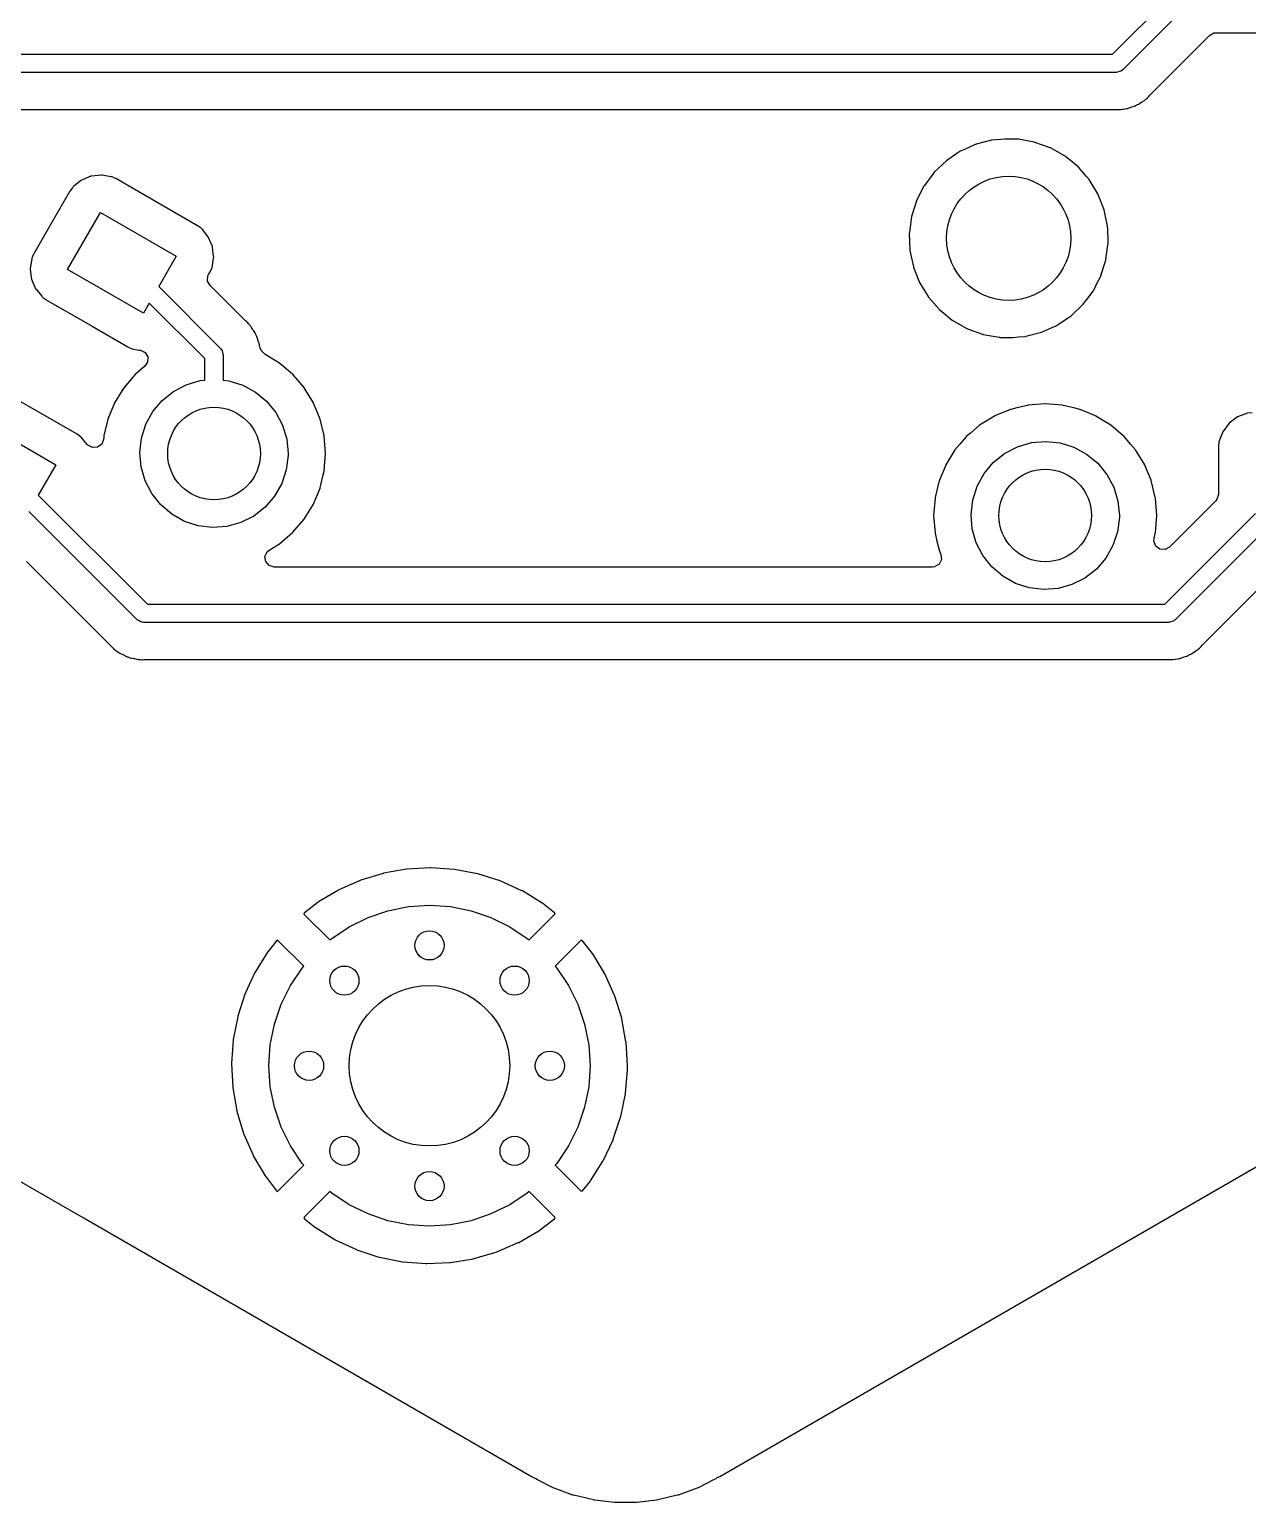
# Model space of a CAD drawing. Extents: x 189 to 319, y -167 to -61.
# Drawn here: x 201.33 to 218.02, y -166.42 to -146.22 of the extents above; entities that cross this region are included whole.
import ezdxf

# ---------------------------------------------------------------- set-up
doc = ezdxf.new("R2010")
doc.units = 0
doc.layers.add('BLACK', color=7, linetype='CONTINUOUS')

msp = doc.modelspace()

# ---------------------------------------------------------------- linework, layer by layer
at = {"layer": 'BLACK', "linetype": 'CONTINUOUS'}
for p, q in [((216.172, -146.56), (216.973, -145.759)), ((217.327, -145.759), (216.312, -146.773)), ((216.697, -147.108), (217.501, -146.305)), ((217.501, -146.305), (217.563, -146.27)), ((217.563, -146.27), (217.59, -146.268)), ((217.59, -146.268), (218.406, -146.268)), ((197.802, -146.56), (216.172, -146.56)), ((216.224, -146.81), (197.854, -146.81)), ((216.254, -146.801), (216.224, -146.81)), ((216.284, -146.795), (216.254, -146.801)), ((216.289, -146.791), (216.284, -146.795)), ((216.292, -146.79), (216.289, -146.791)), ((216.295, -146.787), (216.292, -146.79)), ((216.312, -146.773), (216.295, -146.787)), ((216.567, -147.219), (216.577, -147.212)), ((216.577, -147.212), (216.609, -147.194)), ((216.609, -147.194), (216.615, -147.19)), ((216.609, -147.194), (216.609, -147.194)), ((216.615, -147.19), (216.63, -147.175)), ((216.63, -147.175), (216.645, -147.162)), ((216.645, -147.162), (216.655, -147.155)), ((216.655, -147.155), (216.661, -147.15)), ((216.661, -147.15), (216.666, -147.144)), ((216.666, -147.144), (216.689, -147.116)), ((216.666, -147.144), (216.666, -147.144)), ((216.689, -147.116), (216.697, -147.108)), ((200.433, -147.319), (216.145, -147.319)), ((216.145, -147.319), (216.157, -147.319)), ((216.157, -147.319), (216.164, -147.321)), ((216.164, -147.321), (216.172, -147.32)), ((216.172, -147.32), (216.232, -147.319)), ((216.172, -147.32), (216.172, -147.32)), ((216.232, -147.319), (216.236, -147.319)), ((216.236, -147.319), (216.264, -147.319)), ((216.264, -147.319), (216.268, -147.318)), ((216.268, -147.318), (216.28, -147.317)), ((216.268, -147.318), (216.268, -147.318)), ((216.28, -147.317), (216.312, -147.316)), ((216.312, -147.316), (216.316, -147.316)), ((216.316, -147.316), (216.324, -147.316)), ((216.324, -147.316), (216.343, -147.31)), ((216.343, -147.31), (216.363, -147.306)), ((216.363, -147.306), (216.375, -147.304)), ((216.375, -147.304), (216.383, -147.303)), ((216.375, -147.304), (216.375, -147.304)), ((216.383, -147.303), (216.39, -147.301)), ((216.39, -147.301), (216.424, -147.287)), ((216.39, -147.301), (216.39, -147.301)), ((216.424, -147.287), (216.435, -147.283)), ((216.435, -147.283), (216.47, -147.273)), ((216.47, -147.273), (216.478, -147.271)), ((216.47, -147.273), (216.47, -147.273)), ((216.478, -147.271), (216.485, -147.267)), ((216.485, -147.267), (216.495, -147.261)), ((216.485, -147.267), (216.485, -147.267)), ((216.495, -147.261), (216.513, -147.252)), ((216.513, -147.252), (216.532, -147.245)), ((216.532, -147.245), (216.539, -147.239)), ((216.539, -147.239), (216.567, -147.219)), ((214.292, -147.799), (214.136, -147.87)), ((214.297, -147.797), (214.292, -147.799)), ((214.292, -147.799), (214.292, -147.799)), ((214.302, -147.796), (214.297, -147.797)), ((214.515, -147.741), (214.302, -147.796)), ((214.302, -147.796), (214.302, -147.796)), ((214.52, -147.739), (214.515, -147.741)), ((214.515, -147.741), (214.515, -147.741)), ((214.525, -147.739), (214.52, -147.739)), ((214.644, -147.729), (214.525, -147.739)), ((214.525, -147.739), (214.525, -147.739)), ((214.692, -147.725), (214.644, -147.729)), ((214.854, -147.725), (214.692, -147.725)), ((214.856, -147.725), (214.854, -147.725)), ((214.861, -147.725), (214.856, -147.725)), ((214.856, -147.725), (214.856, -147.725)), ((214.878, -147.726), (214.861, -147.725)), ((214.882, -147.727), (214.878, -147.726)), ((215.1, -147.766), (214.882, -147.727)), ((214.882, -147.727), (214.882, -147.727)), ((215.105, -147.767), (215.1, -147.766)), ((215.1, -147.766), (215.1, -147.766)), ((215.11, -147.769), (215.105, -147.767)), ((215.317, -147.844), (215.11, -147.769)), ((215.11, -147.769), (215.11, -147.769)), ((213.895, -148.021), (213.728, -148.18)), ((214.04, -147.923), (213.895, -148.021)), ((214.082, -147.895), (214.04, -147.923)), ((214.086, -147.892), (214.082, -147.895)), ((214.082, -147.895), (214.082, -147.895)), ((214.136, -147.87), (214.086, -147.892)), ((215.322, -147.846), (215.317, -147.844)), ((215.317, -147.844), (215.317, -147.844)), ((215.523, -147.96), (215.322, -147.846)), ((215.527, -147.963), (215.523, -147.96)), ((215.645, -148.06), (215.527, -147.963)), ((215.527, -147.963), (215.527, -147.963)), ((202.27, -148.222), (202.179, -148.233)), ((202.314, -148.217), (202.27, -148.222)), ((202.323, -148.218), (202.314, -148.217)), ((202.45, -148.24), (202.323, -148.218)), ((202.323, -148.218), (202.323, -148.218)), ((213.71, -148.204), (213.594, -148.36)), ((213.728, -148.18), (213.71, -148.204)), ((215.701, -148.106), (215.645, -148.06)), ((215.705, -148.11), (215.701, -148.106)), ((215.816, -148.238), (215.705, -148.11)), ((215.705, -148.11), (215.705, -148.11)), ((201.919, -148.391), (201.888, -148.432)), ((201.923, -148.384), (201.919, -148.391)), ((201.919, -148.391), (201.919, -148.391)), ((201.935, -148.375), (201.923, -148.384)), ((202.029, -148.297), (201.935, -148.375)), ((202.036, -148.292), (202.029, -148.297)), ((202.029, -148.297), (202.029, -148.297)), ((202.17, -148.234), (202.036, -148.292)), ((202.179, -148.233), (202.17, -148.234)), ((202.179, -148.233), (202.179, -148.233)), ((202.458, -148.241), (202.45, -148.24)), ((202.45, -148.24), (202.45, -148.24)), ((202.465, -148.244), (202.458, -148.241)), ((202.497, -148.258), (202.465, -148.244)), ((202.465, -148.244), (202.465, -148.244)), ((202.515, -148.266), (202.497, -148.258)), ((202.829, -148.447), (202.515, -148.266)), ((213.588, -148.37), (213.533, -148.477)), ((213.59, -148.365), (213.588, -148.37)), ((213.594, -148.36), (213.59, -148.365)), ((215.852, -148.28), (215.816, -148.238)), ((215.972, -148.477), (215.852, -148.28)), ((201.885, -148.438), (201.611, -148.913)), ((201.886, -148.435), (201.885, -148.438)), ((201.885, -148.438), (201.885, -148.438)), ((201.888, -148.432), (201.886, -148.435)), ((201.888, -148.432), (201.888, -148.432)), ((203.635, -148.913), (202.829, -148.447)), ((213.486, -148.571), (213.463, -148.644)), ((213.533, -148.477), (213.486, -148.571)), ((216.057, -148.692), (215.972, -148.477)), ((201.853, -149.51), (202.303, -148.731)), ((202.303, -148.731), (203.342, -149.331)), ((213.418, -148.791), (213.404, -148.891)), ((213.419, -148.786), (213.418, -148.791)), ((213.463, -148.644), (213.419, -148.786)), ((213.419, -148.786), (213.419, -148.786)), ((216.104, -148.918), (216.057, -148.692)), ((201.611, -148.913), (201.388, -149.297)), ((203.638, -148.914), (203.635, -148.913)), ((203.635, -148.913), (203.635, -148.913)), ((203.641, -148.916), (203.638, -148.914)), ((203.682, -148.947), (203.641, -148.916)), ((203.641, -148.916), (203.641, -148.916)), ((203.688, -148.951), (203.682, -148.947)), ((203.682, -148.947), (203.682, -148.947)), ((203.693, -148.957), (203.688, -148.951)), ((203.704, -148.97), (203.693, -148.957)), ((203.693, -148.957), (203.693, -148.957)), ((203.745, -149.02), (203.704, -148.97)), ((203.781, -149.064), (203.745, -149.02)), ((213.393, -148.975), (213.387, -149.02)), ((213.387, -149.02), (213.387, -149.025)), ((213.387, -149.025), (213.391, -149.127)), ((213.387, -149.025), (213.387, -149.025)), ((213.404, -148.891), (213.393, -148.975)), ((216.106, -148.957), (216.104, -148.918)), ((216.112, -149.127), (216.106, -148.957)), ((203.838, -149.198), (203.781, -149.064)), ((203.839, -149.206), (203.838, -149.198)), ((203.85, -149.296), (203.839, -149.206)), ((203.839, -149.206), (203.839, -149.206)), ((213.391, -149.127), (213.396, -149.25)), ((216.082, -149.377), (216.105, -149.206)), ((216.105, -149.206), (216.112, -149.154)), ((216.113, -149.148), (216.112, -149.127)), ((216.112, -149.154), (216.113, -149.148)), ((216.112, -149.154), (216.112, -149.154)), ((201.362, -149.362), (201.343, -149.477)), ((201.363, -149.355), (201.362, -149.362)), ((201.362, -149.362), (201.362, -149.362)), ((201.366, -149.347), (201.363, -149.355)), ((201.387, -149.301), (201.366, -149.347)), ((201.366, -149.347), (201.366, -149.347)), ((201.388, -149.297), (201.387, -149.301)), ((203.342, -149.331), (203.101, -149.747)), ((203.832, -149.486), (203.842, -149.425)), ((203.842, -149.425), (203.854, -149.351)), ((203.856, -149.342), (203.85, -149.296)), ((203.854, -149.351), (203.856, -149.342)), ((203.854, -149.351), (203.854, -149.351)), ((213.396, -149.25), (213.443, -149.476)), ((216.05, -149.481), (216.081, -149.382)), ((216.081, -149.382), (216.082, -149.377)), ((216.081, -149.382), (216.081, -149.382)), ((201.343, -149.477), (201.339, -149.498)), ((201.339, -149.498), (201.34, -149.507)), ((201.34, -149.507), (201.354, -149.621)), ((201.354, -149.621), (201.357, -149.643)), ((202.892, -150.11), (201.853, -149.51)), ((203.771, -149.67), (203.776, -149.599)), ((203.776, -149.599), (203.785, -149.58)), ((203.785, -149.58), (203.806, -149.543)), ((203.806, -149.543), (203.811, -149.533)), ((203.811, -149.533), (203.828, -149.493)), ((203.828, -149.493), (203.832, -149.486)), ((203.828, -149.493), (203.828, -149.493)), ((213.443, -149.476), (213.445, -149.481)), ((213.445, -149.481), (213.445, -149.481)), ((213.445, -149.481), (213.45, -149.494)), ((213.45, -149.494), (213.528, -149.691)), ((215.964, -149.695), (216.012, -149.602)), ((216.012, -149.602), (216.014, -149.597)), ((216.012, -149.602), (216.012, -149.602)), ((216.014, -149.597), (216.05, -149.481)), ((201.357, -149.643), (201.414, -149.777)), ((201.414, -149.777), (201.42, -149.784)), ((201.42, -149.784), (201.42, -149.784)), ((201.42, -149.784), (201.498, -149.879)), ((203.101, -149.747), (203.948, -150.594)), ((203.805, -149.732), (203.771, -149.67)), ((204.282, -150.209), (203.805, -149.732)), ((213.528, -149.691), (213.599, -149.807)), ((213.599, -149.807), (213.645, -149.883)), ((215.819, -149.924), (215.906, -149.807)), ((215.906, -149.807), (215.91, -149.803)), ((215.906, -149.807), (215.906, -149.807)), ((215.91, -149.803), (215.964, -149.695)), ((201.498, -149.879), (201.506, -149.889)), ((201.506, -149.889), (201.513, -149.894)), ((201.513, -149.894), (201.513, -149.894)), ((201.513, -149.894), (201.554, -149.924)), ((201.554, -149.924), (201.554, -149.924)), ((201.554, -149.924), (201.557, -149.926)), ((201.557, -149.926), (201.56, -149.928)), ((201.56, -149.928), (201.56, -149.928)), ((201.56, -149.928), (202.189, -150.291)), ((202.972, -149.972), (202.892, -150.11)), ((203.735, -150.734), (202.972, -149.972)), ((213.645, -149.883), (213.648, -149.888)), ((213.648, -149.888), (213.651, -149.892)), ((213.651, -149.892), (213.795, -150.057)), ((215.605, -150.147), (215.772, -149.988)), ((215.772, -149.988), (215.819, -149.924)), ((204.291, -150.217), (204.282, -150.209)), ((204.325, -150.245), (204.291, -150.217)), ((204.334, -150.257), (204.325, -150.245)), ((213.795, -150.057), (213.799, -150.062)), ((213.799, -150.062), (213.832, -150.089)), ((213.832, -150.089), (213.973, -150.205)), ((213.973, -150.205), (213.973, -150.205)), ((213.973, -150.205), (213.977, -150.208)), ((213.977, -150.208), (214.178, -150.323)), ((215.418, -150.273), (215.565, -150.175)), ((215.565, -150.175), (215.605, -150.147)), ((202.189, -150.291), (202.679, -150.574)), ((204.337, -150.262), (204.334, -150.257)), ((204.35, -150.277), (204.337, -150.262)), ((204.364, -150.291), (204.35, -150.277)), ((204.373, -150.306), (204.364, -150.291)), ((204.387, -150.329), (204.373, -150.306)), ((204.393, -150.339), (204.387, -150.329)), ((204.404, -150.355), (204.393, -150.339)), ((204.419, -150.375), (204.404, -150.355)), ((204.422, -150.382), (204.419, -150.375)), ((204.427, -150.394), (204.422, -150.382)), ((204.422, -150.382), (204.422, -150.382)), ((204.435, -150.411), (204.427, -150.394)), ((204.442, -150.422), (204.435, -150.411)), ((204.446, -150.429), (204.442, -150.422)), ((204.442, -150.422), (204.442, -150.422)), ((204.454, -150.456), (204.446, -150.429)), ((214.178, -150.323), (214.183, -150.324)), ((214.183, -150.324), (214.183, -150.324)), ((214.183, -150.324), (214.39, -150.399)), ((214.39, -150.399), (214.39, -150.399)), ((214.39, -150.399), (214.395, -150.401)), ((214.395, -150.401), (214.4, -150.402)), ((214.4, -150.402), (214.4, -150.402)), ((214.4, -150.402), (214.618, -150.442)), ((214.618, -150.442), (214.618, -150.442)), ((214.618, -150.442), (214.622, -150.442)), ((214.622, -150.442), (214.639, -150.443)), ((214.639, -150.443), (214.644, -150.443)), ((214.644, -150.443), (214.644, -150.443)), ((214.644, -150.443), (214.646, -150.444)), ((214.646, -150.444), (214.808, -150.444)), ((214.808, -150.444), (214.882, -150.437)), ((214.882, -150.437), (214.975, -150.429)), ((214.975, -150.429), (214.975, -150.429)), ((214.975, -150.429), (214.98, -150.429)), ((214.98, -150.429), (214.985, -150.428)), ((214.985, -150.428), (215.198, -150.372)), ((214.985, -150.428), (214.985, -150.428)), ((215.198, -150.372), (215.203, -150.371)), ((215.198, -150.372), (215.198, -150.372)), ((215.203, -150.371), (215.208, -150.369)), ((215.208, -150.369), (215.409, -150.278)), ((215.208, -150.369), (215.208, -150.369)), ((215.409, -150.278), (215.414, -150.276)), ((215.414, -150.276), (215.418, -150.273)), ((215.418, -150.273), (215.418, -150.273)), ((202.679, -150.574), (202.683, -150.576)), ((202.683, -150.576), (202.729, -150.596)), ((202.729, -150.596), (202.729, -150.596)), ((202.729, -150.596), (202.737, -150.6)), ((202.737, -150.6), (202.834, -150.616)), ((202.834, -150.616), (202.851, -150.619)), ((202.851, -150.619), (202.915, -150.65)), ((202.915, -150.65), (202.952, -150.71)), ((203.948, -150.594), (203.961, -150.612)), ((203.961, -150.612), (203.965, -150.615)), ((203.965, -150.615), (203.966, -150.618)), ((203.966, -150.618), (203.969, -150.623)), ((203.969, -150.623), (203.976, -150.653)), ((204.458, -150.471), (204.454, -150.456)), ((204.462, -150.483), (204.458, -150.471)), ((204.475, -150.516), (204.462, -150.483)), ((204.478, -150.524), (204.475, -150.516)), ((204.479, -150.531), (204.478, -150.524)), ((204.481, -150.544), (204.479, -150.531)), ((204.485, -150.563), (204.481, -150.544)), ((204.49, -150.583), (204.485, -150.563)), ((204.49, -150.584), (204.49, -150.583)), ((204.505, -150.624), (204.49, -150.584)), ((204.554, -150.671), (204.505, -150.624)), ((202.912, -150.839), (202.778, -150.953)), ((202.95, -150.781), (202.912, -150.839)), ((202.952, -150.71), (202.95, -150.781)), ((203.735, -151.03), (203.735, -150.734)), ((203.976, -150.653), (203.985, -150.682)), ((203.985, -150.682), (203.985, -151.031)), ((204.554, -150.672), (204.554, -150.671)), ((204.558, -150.674), (204.554, -150.672)), ((204.62, -150.712), (204.558, -150.674)), ((204.558, -150.674), (204.558, -150.674)), ((204.758, -150.797), (204.62, -150.712)), ((204.762, -150.8), (204.758, -150.797)), ((204.877, -150.898), (204.762, -150.8)), ((204.762, -150.8), (204.762, -150.8)), ((202.775, -150.957), (202.626, -151.131)), ((202.778, -150.953), (202.775, -150.957)), ((203.479, -151.092), (203.669, -151.036)), ((203.669, -151.036), (203.735, -151.03)), ((203.985, -151.031), (204.064, -151.039)), ((204.064, -151.039), (204.253, -151.097)), ((204.941, -150.953), (204.877, -150.898)), ((204.944, -150.957), (204.941, -150.953)), ((205.093, -151.131), (204.944, -150.957)), ((202.622, -151.135), (202.497, -151.34)), ((202.626, -151.131), (202.622, -151.135)), ((203.149, -151.308), (203.303, -151.184)), ((203.303, -151.184), (203.479, -151.092)), ((204.253, -151.097), (204.428, -151.192)), ((204.428, -151.192), (204.58, -151.318)), ((205.097, -151.135), (205.093, -151.131)), ((205.222, -151.34), (205.097, -151.135)), ((201.985, -151.77), (201.182, -151.307)), ((202.495, -151.344), (202.414, -151.541)), ((202.497, -151.34), (202.495, -151.344)), ((202.495, -151.344), (202.495, -151.344)), ((203.021, -151.46), (203.149, -151.308)), ((204.58, -151.318), (204.706, -151.472)), ((205.224, -151.344), (205.222, -151.34)), ((205.305, -151.541), (205.224, -151.344)), ((205.224, -151.344), (205.224, -151.344)), ((214.773, -151.432), (214.56, -151.52)), ((214.777, -151.43), (214.773, -151.432)), ((214.773, -151.432), (214.773, -151.432)), ((214.859, -151.41), (214.777, -151.43)), ((215.006, -151.375), (214.859, -151.41)), ((215.011, -151.374), (215.006, -151.375)), ((215.006, -151.375), (215.006, -151.375)), ((215.25, -151.355), (215.011, -151.374)), ((215.489, -151.374), (215.25, -151.355)), ((215.494, -151.375), (215.489, -151.374)), ((215.641, -151.41), (215.494, -151.375)), ((215.494, -151.375), (215.494, -151.375)), ((215.723, -151.43), (215.641, -151.41)), ((215.727, -151.432), (215.723, -151.43)), ((215.94, -151.52), (215.727, -151.432)), ((215.727, -151.432), (215.727, -151.432)), ((200.653, -151.588), (201.692, -152.188)), ((202.404, -151.566), (202.35, -151.79)), ((202.405, -151.562), (202.404, -151.566)), ((202.414, -151.541), (202.405, -151.562)), ((202.866, -151.823), (202.926, -151.634)), ((202.926, -151.634), (203.021, -151.46)), ((204.706, -151.472), (204.799, -151.647)), ((204.799, -151.647), (204.856, -151.837)), ((205.314, -151.562), (205.305, -151.541)), ((205.315, -151.566), (205.314, -151.562)), ((205.369, -151.79), (205.315, -151.566)), ((214.347, -151.65), (214.225, -151.755)), ((214.351, -151.647), (214.347, -151.65)), ((214.347, -151.65), (214.347, -151.65)), ((214.556, -151.522), (214.351, -151.647)), ((214.56, -151.52), (214.556, -151.522)), ((214.56, -151.52), (214.56, -151.52)), ((215.944, -151.522), (215.94, -151.52)), ((215.94, -151.52), (215.94, -151.52)), ((216.149, -151.647), (215.944, -151.522)), ((216.153, -151.65), (216.149, -151.647)), ((216.275, -151.755), (216.153, -151.65)), ((216.153, -151.65), (216.153, -151.65)), ((217.769, -151.621), (217.682, -151.737)), ((217.886, -151.533), (217.769, -151.621)), ((218.022, -151.482), (217.886, -151.533)), ((218.084, -151.476), (218.022, -151.482)), ((201.988, -151.772), (201.985, -151.77)), ((201.985, -151.77), (201.985, -151.77)), ((201.991, -151.774), (201.988, -151.772)), ((202.032, -151.804), (201.991, -151.774)), ((201.991, -151.774), (201.991, -151.774)), ((202.038, -151.809), (202.032, -151.804)), ((202.032, -151.804), (202.032, -151.804)), ((202.123, -151.911), (202.038, -151.809)), ((202.346, -151.841), (202.32, -151.908)), ((202.348, -151.812), (202.346, -151.841)), ((202.349, -151.795), (202.348, -151.812)), ((202.35, -151.79), (202.349, -151.795)), ((202.35, -151.79), (202.35, -151.79)), ((202.844, -152.02), (202.866, -151.823)), ((204.856, -151.837), (204.876, -152.034)), ((205.37, -151.795), (205.369, -151.79)), ((205.369, -151.79), (205.369, -151.79)), ((205.389, -152.034), (205.37, -151.795)), ((214.165, -151.807), (214.079, -151.908)), ((214.169, -151.803), (214.165, -151.807)), ((214.225, -151.755), (214.169, -151.803)), ((216.331, -151.803), (216.275, -151.755)), ((216.335, -151.807), (216.331, -151.803)), ((216.421, -151.908), (216.335, -151.807)), ((217.682, -151.737), (217.631, -151.874)), ((202.13, -151.92), (202.123, -151.911)), ((202.192, -151.954), (202.13, -151.92)), ((202.263, -151.95), (202.192, -151.954)), ((202.32, -151.908), (202.263, -151.95)), ((202.86, -152.218), (202.844, -152.02)), ((204.875, -152.062), (204.85, -152.259)), ((204.876, -152.034), (204.875, -152.062)), ((205.37, -152.273), (205.389, -152.034)), ((214.013, -151.985), (213.887, -152.19)), ((214.079, -151.908), (214.013, -151.985)), ((214.539, -152.158), (214.694, -152.034)), ((214.694, -152.034), (214.869, -151.942)), ((214.869, -151.942), (215.06, -151.886)), ((215.06, -151.886), (215.257, -151.868)), ((215.257, -151.868), (215.454, -151.889)), ((215.454, -151.889), (215.644, -151.947)), ((215.644, -151.947), (215.818, -152.042)), ((215.818, -152.042), (215.971, -152.168)), ((216.487, -151.985), (216.421, -151.908)), ((216.613, -152.19), (216.487, -151.985)), ((217.631, -151.874), (217.624, -151.936)), ((217.624, -151.936), (217.624, -152.595)), ((201.692, -152.188), (201.451, -152.605)), ((202.915, -152.408), (202.86, -152.218)), ((204.85, -152.259), (204.788, -152.447)), ((213.886, -152.194), (213.8, -152.401)), ((213.887, -152.19), (213.886, -152.194)), ((213.886, -152.194), (213.886, -152.194)), ((214.412, -152.31), (214.539, -152.158)), ((215.971, -152.168), (216.096, -152.322)), ((216.614, -152.194), (216.613, -152.19)), ((216.7, -152.401), (216.614, -152.194)), ((216.614, -152.194), (216.614, -152.194)), ((203.006, -152.584), (202.915, -152.408)), ((204.788, -152.447), (204.69, -152.62)), ((205.314, -152.507), (205.348, -152.365)), ((205.348, -152.365), (205.369, -152.278)), ((205.369, -152.278), (205.37, -152.273)), ((205.369, -152.278), (205.369, -152.278)), ((213.793, -152.423), (213.741, -152.64)), ((213.796, -152.412), (213.793, -152.423)), ((213.8, -152.401), (213.796, -152.412)), ((214.316, -152.484), (214.412, -152.31)), ((216.096, -152.322), (216.189, -152.497)), ((216.704, -152.412), (216.7, -152.401)), ((216.707, -152.423), (216.704, -152.412)), ((216.759, -152.64), (216.707, -152.423)), ((201.451, -152.605), (202.946, -154.1)), ((203.129, -152.74), (203.006, -152.584)), ((204.69, -152.62), (204.56, -152.77)), ((205.227, -152.717), (205.312, -152.511)), ((205.312, -152.511), (205.314, -152.507)), ((205.312, -152.511), (205.312, -152.511)), ((213.74, -152.645), (213.721, -152.884)), ((213.741, -152.64), (213.74, -152.645)), ((213.741, -152.64), (213.741, -152.64)), ((214.256, -152.673), (214.316, -152.484)), ((216.189, -152.497), (216.247, -152.687)), ((216.76, -152.645), (216.759, -152.64)), ((216.759, -152.64), (216.759, -152.64)), ((216.779, -152.884), (216.76, -152.645)), ((217.604, -152.663), (217.587, -152.684)), ((217.624, -152.595), (217.604, -152.663)), ((202.805, -154.313), (201.322, -152.829)), ((203.28, -152.868), (203.129, -152.74)), ((203.453, -152.965), (203.28, -152.868)), ((204.56, -152.77), (204.404, -152.892)), ((205.097, -152.933), (205.222, -152.728)), ((205.222, -152.728), (205.227, -152.717)), ((214.234, -152.87), (214.256, -152.673)), ((214.251, -153.068), (214.234, -152.87)), ((216.247, -152.687), (216.266, -152.884)), ((216.89, -154.1), (218.133, -152.857)), ((217.587, -152.684), (216.954, -153.317)), ((203.641, -153.026), (203.453, -152.965)), ((203.838, -153.05), (203.641, -153.026)), ((204.036, -153.035), (203.838, -153.05)), ((204.227, -152.981), (204.036, -153.035)), ((204.404, -152.892), (204.227, -152.981)), ((204.941, -153.115), (205.097, -152.933)), ((213.721, -152.884), (213.74, -153.123)), ((214.305, -153.258), (214.251, -153.068)), ((216.266, -152.912), (216.241, -153.109)), ((216.266, -152.884), (216.266, -152.912)), ((216.76, -153.123), (216.779, -152.884)), ((204.733, -153.287), (204.758, -153.271)), ((204.758, -153.271), (204.794, -153.241)), ((204.794, -153.241), (204.937, -153.119)), ((204.937, -153.119), (204.941, -153.115)), ((213.74, -153.123), (213.741, -153.128)), ((213.741, -153.128), (213.741, -153.128)), ((213.741, -153.128), (213.767, -153.237)), ((213.767, -153.237), (213.796, -153.357)), ((214.396, -153.434), (214.305, -153.258)), ((216.241, -153.109), (216.178, -153.297)), ((216.739, -153.237), (216.742, -153.198)), ((216.764, -153.303), (216.739, -153.237)), ((216.742, -153.198), (216.759, -153.128)), ((216.759, -153.128), (216.76, -153.123)), ((216.759, -153.128), (216.759, -153.128)), ((218.159, -153.184), (217.03, -154.313)), ((204.558, -153.447), (204.588, -153.383)), ((204.569, -153.517), (204.558, -153.447)), ((204.588, -153.383), (204.617, -153.358)), ((204.617, -153.358), (204.733, -153.287)), ((213.796, -153.357), (213.798, -153.361)), ((213.798, -153.361), (213.798, -153.361)), ((213.798, -153.361), (213.821, -153.417)), ((213.821, -153.417), (213.828, -153.487)), ((214.519, -153.59), (214.396, -153.434)), ((216.08, -153.47), (215.951, -153.62)), ((216.178, -153.297), (216.08, -153.47)), ((216.821, -153.346), (216.764, -153.303)), ((216.892, -153.351), (216.821, -153.346)), ((216.954, -153.317), (216.892, -153.351)), ((201.288, -153.515), (202.39, -154.617)), ((204.615, -153.571), (204.569, -153.517)), ((204.683, -153.591), (204.615, -153.571)), ((213.704, -153.591), (204.683, -153.591)), ((213.735, -153.587), (213.704, -153.591)), ((213.796, -153.551), (213.735, -153.587)), ((213.828, -153.487), (213.796, -153.551)), ((214.67, -153.718), (214.519, -153.59)), ((215.951, -153.62), (215.794, -153.742)), ((214.843, -153.815), (214.67, -153.718)), ((215.032, -153.876), (214.843, -153.815)), ((215.229, -153.9), (215.032, -153.876)), ((215.617, -153.831), (215.426, -153.885)), ((215.794, -153.742), (215.617, -153.831)), ((217.415, -154.647), (218.333, -153.73)), ((215.426, -153.885), (215.229, -153.9)), ((202.946, -154.1), (216.89, -154.1)), ((202.832, -154.328), (202.805, -154.313)), ((202.858, -154.344), (202.832, -154.328)), ((202.865, -154.345), (202.858, -154.344)), ((202.867, -154.347), (202.865, -154.345)), ((202.872, -154.346), (202.867, -154.347)), ((202.894, -154.35), (202.872, -154.346)), ((216.942, -154.35), (202.894, -154.35)), ((216.972, -154.341), (216.942, -154.35)), ((217.002, -154.334), (216.972, -154.341)), ((217.007, -154.331), (217.002, -154.334)), ((217.01, -154.33), (217.007, -154.331)), ((217.013, -154.326), (217.01, -154.33)), ((217.03, -154.313), (217.013, -154.326)), ((202.39, -154.617), (202.398, -154.625)), ((202.398, -154.625), (202.402, -154.632)), ((202.402, -154.632), (202.408, -154.637)), ((202.408, -154.637), (202.452, -154.678)), ((202.452, -154.678), (202.454, -154.681)), ((202.454, -154.681), (202.474, -154.701)), ((217.379, -154.69), (217.384, -154.684)), ((217.384, -154.684), (217.407, -154.656)), ((217.384, -154.684), (217.384, -154.684)), ((217.407, -154.656), (217.415, -154.647)), ((202.474, -154.701), (202.477, -154.703)), ((202.477, -154.703), (202.486, -154.711)), ((202.486, -154.711), (202.519, -154.741)), ((202.519, -154.741), (202.525, -154.745)), ((202.525, -154.745), (202.525, -154.745)), ((202.525, -154.745), (202.536, -154.751)), ((202.536, -154.751), (202.553, -154.762)), ((202.553, -154.762), (202.569, -154.774)), ((202.569, -154.774), (202.576, -154.777)), ((202.576, -154.777), (202.576, -154.777)), ((202.576, -154.777), (202.609, -154.792)), ((202.609, -154.792), (202.62, -154.797)), ((202.62, -154.797), (202.659, -154.818)), ((202.659, -154.818), (202.666, -154.82)), ((202.666, -154.82), (202.666, -154.82)), ((202.666, -154.82), (202.678, -154.823)), ((202.678, -154.823), (202.697, -154.83)), ((202.697, -154.83), (202.716, -154.838)), ((202.716, -154.838), (202.724, -154.839)), ((202.724, -154.839), (202.724, -154.839)), ((202.724, -154.839), (202.759, -154.845)), ((202.759, -154.845), (202.771, -154.847)), ((202.771, -154.847), (202.803, -154.855)), ((202.803, -154.855), (202.814, -154.858)), ((202.814, -154.858), (202.834, -154.858)), ((202.834, -154.858), (202.854, -154.86)), ((202.854, -154.86), (202.874, -154.863)), ((202.874, -154.863), (202.882, -154.862)), ((202.882, -154.862), (202.9, -154.86)), ((202.9, -154.86), (202.918, -154.859)), ((202.918, -154.859), (202.93, -154.858)), ((202.93, -154.858), (216.863, -154.858)), ((216.863, -154.858), (216.874, -154.859)), ((216.874, -154.859), (216.882, -154.86)), ((216.882, -154.86), (216.89, -154.86)), ((216.89, -154.86), (216.95, -154.858)), ((216.89, -154.86), (216.89, -154.86)), ((216.95, -154.858), (216.954, -154.858)), ((216.954, -154.858), (216.982, -154.858)), ((216.982, -154.858), (216.986, -154.858)), ((216.986, -154.858), (216.998, -154.857)), ((216.986, -154.858), (216.986, -154.858)), ((216.998, -154.857), (217.03, -154.856)), ((217.03, -154.856), (217.034, -154.856)), ((217.034, -154.856), (217.042, -154.855)), ((217.042, -154.855), (217.061, -154.85)), ((217.061, -154.85), (217.081, -154.846)), ((217.081, -154.846), (217.093, -154.844)), ((217.093, -154.844), (217.101, -154.843)), ((217.093, -154.844), (217.093, -154.844)), ((217.101, -154.843), (217.108, -154.84)), ((217.108, -154.84), (217.142, -154.827)), ((217.108, -154.84), (217.108, -154.84)), ((217.142, -154.827), (217.153, -154.823)), ((217.153, -154.823), (217.188, -154.813)), ((217.188, -154.813), (217.196, -154.811)), ((217.188, -154.813), (217.188, -154.813)), ((217.196, -154.811), (217.202, -154.807)), ((217.202, -154.807), (217.213, -154.8)), ((217.202, -154.807), (217.202, -154.807)), ((217.213, -154.8), (217.231, -154.792)), ((217.231, -154.792), (217.25, -154.784)), ((217.25, -154.784), (217.258, -154.778)), ((217.258, -154.778), (217.285, -154.758)), ((217.285, -154.758), (217.295, -154.752)), ((217.295, -154.752), (217.327, -154.733)), ((217.327, -154.733), (217.333, -154.729)), ((217.327, -154.733), (217.327, -154.733)), ((217.333, -154.729), (217.348, -154.715)), ((217.348, -154.715), (217.363, -154.702)), ((217.363, -154.702), (217.373, -154.695)), ((217.373, -154.695), (217.379, -154.69)), ((229.207, -155.428), (210.789, -166.062)), ((206.823, -157.715), (206.504, -157.733)), ((206.83, -157.715), (206.823, -157.715)), ((207.149, -157.736), (206.83, -157.715)), ((205.863, -157.887), (205.572, -158.016)), ((205.87, -157.884), (205.863, -157.887)), ((206.176, -157.791), (205.87, -157.884)), ((206.183, -157.789), (206.176, -157.791)), ((206.497, -157.734), (206.183, -157.789)), ((206.504, -157.733), (206.497, -157.734)), ((207.156, -157.737), (207.149, -157.736)), ((207.47, -157.796), (207.156, -157.737)), ((207.477, -157.798), (207.47, -157.796)), ((207.781, -157.894), (207.477, -157.798)), ((207.788, -157.897), (207.781, -157.894)), ((208.079, -158.029), (207.788, -157.897)), ((205.565, -158.019), (205.291, -158.182)), ((205.572, -158.016), (205.565, -158.019)), ((208.085, -158.032), (208.079, -158.029)), ((208.358, -158.198), (208.085, -158.032)), ((205.285, -158.186), (205.099, -158.33)), ((205.291, -158.182), (205.285, -158.186)), ((205.971, -158.395), (206.243, -158.303)), ((206.243, -158.303), (206.525, -158.247)), ((206.525, -158.247), (206.812, -158.228)), ((206.812, -158.228), (207.1, -158.247)), ((207.1, -158.247), (207.382, -158.303)), ((207.382, -158.303), (207.654, -158.395)), ((208.364, -158.203), (208.358, -158.198)), ((208.526, -158.331), (208.364, -158.203)), ((205.099, -158.33), (205.09, -158.341)), ((205.09, -158.341), (205.097, -158.353)), ((205.097, -158.353), (205.448, -158.704)), ((205.473, -158.683), (205.712, -158.523)), ((205.712, -158.523), (205.971, -158.395)), ((207.654, -158.395), (207.912, -158.523)), ((207.912, -158.523), (208.152, -158.683)), ((208.177, -158.704), (208.527, -158.354)), ((208.534, -158.341), (208.526, -158.331)), ((208.527, -158.354), (208.534, -158.341)), ((204.715, -158.714), (204.595, -158.865)), ((204.726, -158.707), (204.715, -158.714)), ((204.739, -158.714), (204.726, -158.707)), ((205.089, -159.064), (204.739, -158.714)), ((205.448, -158.704), (205.473, -158.683)), ((208.152, -158.683), (208.177, -158.704)), ((208.887, -158.713), (208.536, -159.064)), ((208.899, -158.706), (208.887, -158.713)), ((208.91, -158.715), (208.899, -158.706)), ((209.046, -158.888), (208.91, -158.715)), ((204.591, -158.871), (204.424, -159.143)), ((204.595, -158.865), (204.591, -158.871)), ((209.05, -158.895), (209.046, -158.888)), ((209.215, -159.168), (209.05, -158.895)), ((204.907, -159.328), (205.067, -159.089)), ((205.067, -159.089), (205.089, -159.064)), ((208.536, -159.064), (208.558, -159.089)), ((208.558, -159.089), (208.718, -159.328)), ((204.42, -159.149), (204.286, -159.439)), ((204.424, -159.143), (204.42, -159.149)), ((204.78, -159.586), (204.907, -159.328)), ((208.718, -159.328), (208.845, -159.586)), ((209.218, -159.175), (209.215, -159.168)), ((209.349, -159.466), (209.218, -159.175)), ((204.284, -159.446), (204.186, -159.75)), ((204.286, -159.439), (204.284, -159.446)), ((209.351, -159.473), (209.349, -159.466)), ((209.446, -159.777), (209.351, -159.473)), ((204.687, -159.859), (204.78, -159.586)), ((208.845, -159.586), (208.938, -159.859)), ((204.184, -159.757), (204.123, -160.07)), ((204.186, -159.75), (204.184, -159.757)), ((204.631, -160.141), (204.687, -159.859)), ((208.938, -159.859), (208.994, -160.141)), ((209.448, -159.785), (209.446, -159.777)), ((209.505, -160.098), (209.448, -159.785)), ((204.122, -160.078), (204.1, -160.396)), ((204.123, -160.07), (204.122, -160.078)), ((204.612, -160.428), (204.631, -160.141)), ((208.994, -160.141), (209.012, -160.428)), ((209.506, -160.106), (209.505, -160.098)), ((209.525, -160.426), (209.506, -160.106)), ((202.067, -162.514), (198.411, -160.403)), ((204.1, -160.396), (204.1, -160.403)), ((204.1, -160.403), (204.116, -160.722)), ((204.631, -160.715), (204.612, -160.428)), ((209.012, -160.428), (208.994, -160.715)), ((209.499, -160.806), (209.525, -160.487)), ((209.525, -160.43), (209.525, -160.426)), ((209.525, -160.483), (209.525, -160.43)), ((209.525, -160.487), (209.525, -160.483)), ((204.116, -160.722), (204.117, -160.729)), ((204.117, -160.729), (204.171, -161.044)), ((204.687, -160.997), (204.631, -160.715)), ((208.994, -160.715), (208.938, -160.997)), ((209.434, -161.126), (209.498, -160.814)), ((209.498, -160.814), (209.499, -160.806)), ((204.171, -161.044), (204.172, -161.051)), ((204.172, -161.051), (204.264, -161.357)), ((204.78, -161.27), (204.687, -160.997)), ((208.938, -160.997), (208.845, -161.27)), ((209.331, -161.436), (209.432, -161.134)), ((209.432, -161.134), (209.434, -161.126)), ((204.907, -161.528), (204.78, -161.27)), ((208.845, -161.27), (208.718, -161.528)), ((204.264, -161.357), (204.266, -161.364)), ((204.266, -161.364), (204.394, -161.656)), ((205.067, -161.767), (204.907, -161.528)), ((208.718, -161.528), (208.558, -161.767)), ((209.192, -161.731), (209.328, -161.443)), ((209.328, -161.443), (209.331, -161.436)), ((204.394, -161.656), (204.397, -161.663)), ((204.397, -161.663), (204.559, -161.938)), ((209.018, -162.008), (209.188, -161.738)), ((209.188, -161.738), (209.192, -161.731)), ((204.559, -161.938), (204.563, -161.944)), ((204.563, -161.944), (204.714, -162.142)), ((204.738, -162.144), (205.089, -161.792)), ((205.089, -161.792), (205.067, -161.767)), ((208.558, -161.767), (208.536, -161.792)), ((208.536, -161.792), (208.886, -162.142)), ((204.714, -162.142), (204.725, -162.15)), ((204.725, -162.15), (204.738, -162.144)), ((205.448, -162.151), (205.098, -162.501)), ((205.473, -162.173), (205.448, -162.151)), ((208.177, -162.151), (208.152, -162.173)), ((208.529, -162.503), (208.177, -162.151)), ((208.886, -162.142), (208.899, -162.149)), ((208.899, -162.149), (208.909, -162.142)), ((208.909, -162.142), (209.013, -162.014)), ((209.013, -162.014), (209.018, -162.008)), ((205.712, -162.333), (205.473, -162.173)), ((205.971, -162.46), (205.712, -162.333)), ((207.912, -162.333), (207.654, -162.46)), ((208.152, -162.173), (207.912, -162.333)), ((208.218, -166.066), (202.067, -162.514)), ((205.098, -162.501), (205.091, -162.514)), ((205.091, -162.514), (205.099, -162.525)), ((205.099, -162.525), (205.238, -162.637)), ((206.243, -162.553), (205.971, -162.46)), ((206.525, -162.609), (206.243, -162.553)), ((207.382, -162.553), (207.1, -162.609)), ((207.654, -162.46), (207.382, -162.553)), ((208.317, -162.685), (208.527, -162.527)), ((208.527, -162.527), (208.535, -162.515)), ((208.535, -162.515), (208.529, -162.503)), ((205.238, -162.637), (205.244, -162.641)), ((205.244, -162.641), (205.515, -162.81)), ((206.812, -162.628), (206.525, -162.609)), ((207.1, -162.609), (206.812, -162.628)), ((208.035, -162.85), (208.311, -162.69)), ((208.311, -162.69), (208.317, -162.685)), ((205.515, -162.81), (205.521, -162.814)), ((205.521, -162.814), (205.81, -162.949)), ((205.81, -162.949), (205.817, -162.952)), ((205.817, -162.952), (206.12, -163.051)), ((207.735, -162.979), (208.028, -162.853)), ((208.028, -162.853), (208.035, -162.85)), ((206.12, -163.051), (206.128, -163.053)), ((206.128, -163.053), (206.441, -163.115)), ((206.441, -163.115), (206.448, -163.116)), ((206.448, -163.116), (206.766, -163.14)), ((206.766, -163.14), (206.774, -163.14)), ((206.774, -163.14), (207.092, -163.126)), ((207.092, -163.126), (207.1, -163.125)), ((207.1, -163.125), (207.414, -163.073)), ((207.414, -163.073), (207.422, -163.071)), ((207.422, -163.071), (207.728, -162.982)), ((207.728, -162.982), (207.735, -162.979)), ((208.233, -166.073), (208.218, -166.066)), ((208.262, -166.085), (208.233, -166.073)), ((208.269, -166.091), (208.262, -166.085)), ((208.292, -166.105), (208.269, -166.091)), ((208.269, -166.091), (208.269, -166.091)), ((208.269, -166.091), (208.269, -166.091)), ((208.506, -166.213), (208.292, -166.105)), ((210.715, -166.102), (210.494, -166.213)), ((210.735, -166.089), (210.715, -166.102)), ((210.749, -166.079), (210.735, -166.089)), ((210.757, -166.075), (210.749, -166.079)), ((210.771, -166.07), (210.757, -166.075)), ((210.757, -166.075), (210.757, -166.075)), ((210.789, -166.062), (210.771, -166.07)), ((208.52, -166.219), (208.506, -166.213)), ((208.778, -166.313), (208.52, -166.219)), ((208.792, -166.317), (208.778, -166.313)), ((209.06, -166.381), (208.792, -166.317)), ((209.075, -166.383), (209.06, -166.381)), ((209.348, -166.415), (209.075, -166.383)), ((209.925, -166.383), (209.652, -166.415)), ((209.94, -166.381), (209.925, -166.383)), ((210.208, -166.317), (209.94, -166.381)), ((210.222, -166.313), (210.208, -166.317)), ((210.48, -166.219), (210.222, -166.313)), ((210.494, -166.213), (210.48, -166.219)), ((209.362, -166.416), (209.348, -166.415)), ((209.638, -166.416), (209.362, -166.416)), ((209.652, -166.415), (209.638, -166.416))]:
    msp.add_line(p, q, dxfattribs=at)
at = {"layer": 'BLACK'}
for centre, radius in [((214.75, -149.084), 0.8509), ((203.86, -152.034), 0.635), ((215.25, -152.884), 0.635), ((206.812, -158.778), 0.2), ((205.646, -159.261), 0.2), ((207.979, -159.261), 0.2), ((206.812, -160.428), 1.1), ((205.162, -160.428), 0.2), ((208.462, -160.428), 0.2), ((205.646, -161.595), 0.2), ((207.979, -161.595), 0.2), ((206.812, -162.078), 0.2)]:
    msp.add_circle(centre, radius, dxfattribs=at)

doc.saveas('drawing.dxf')
